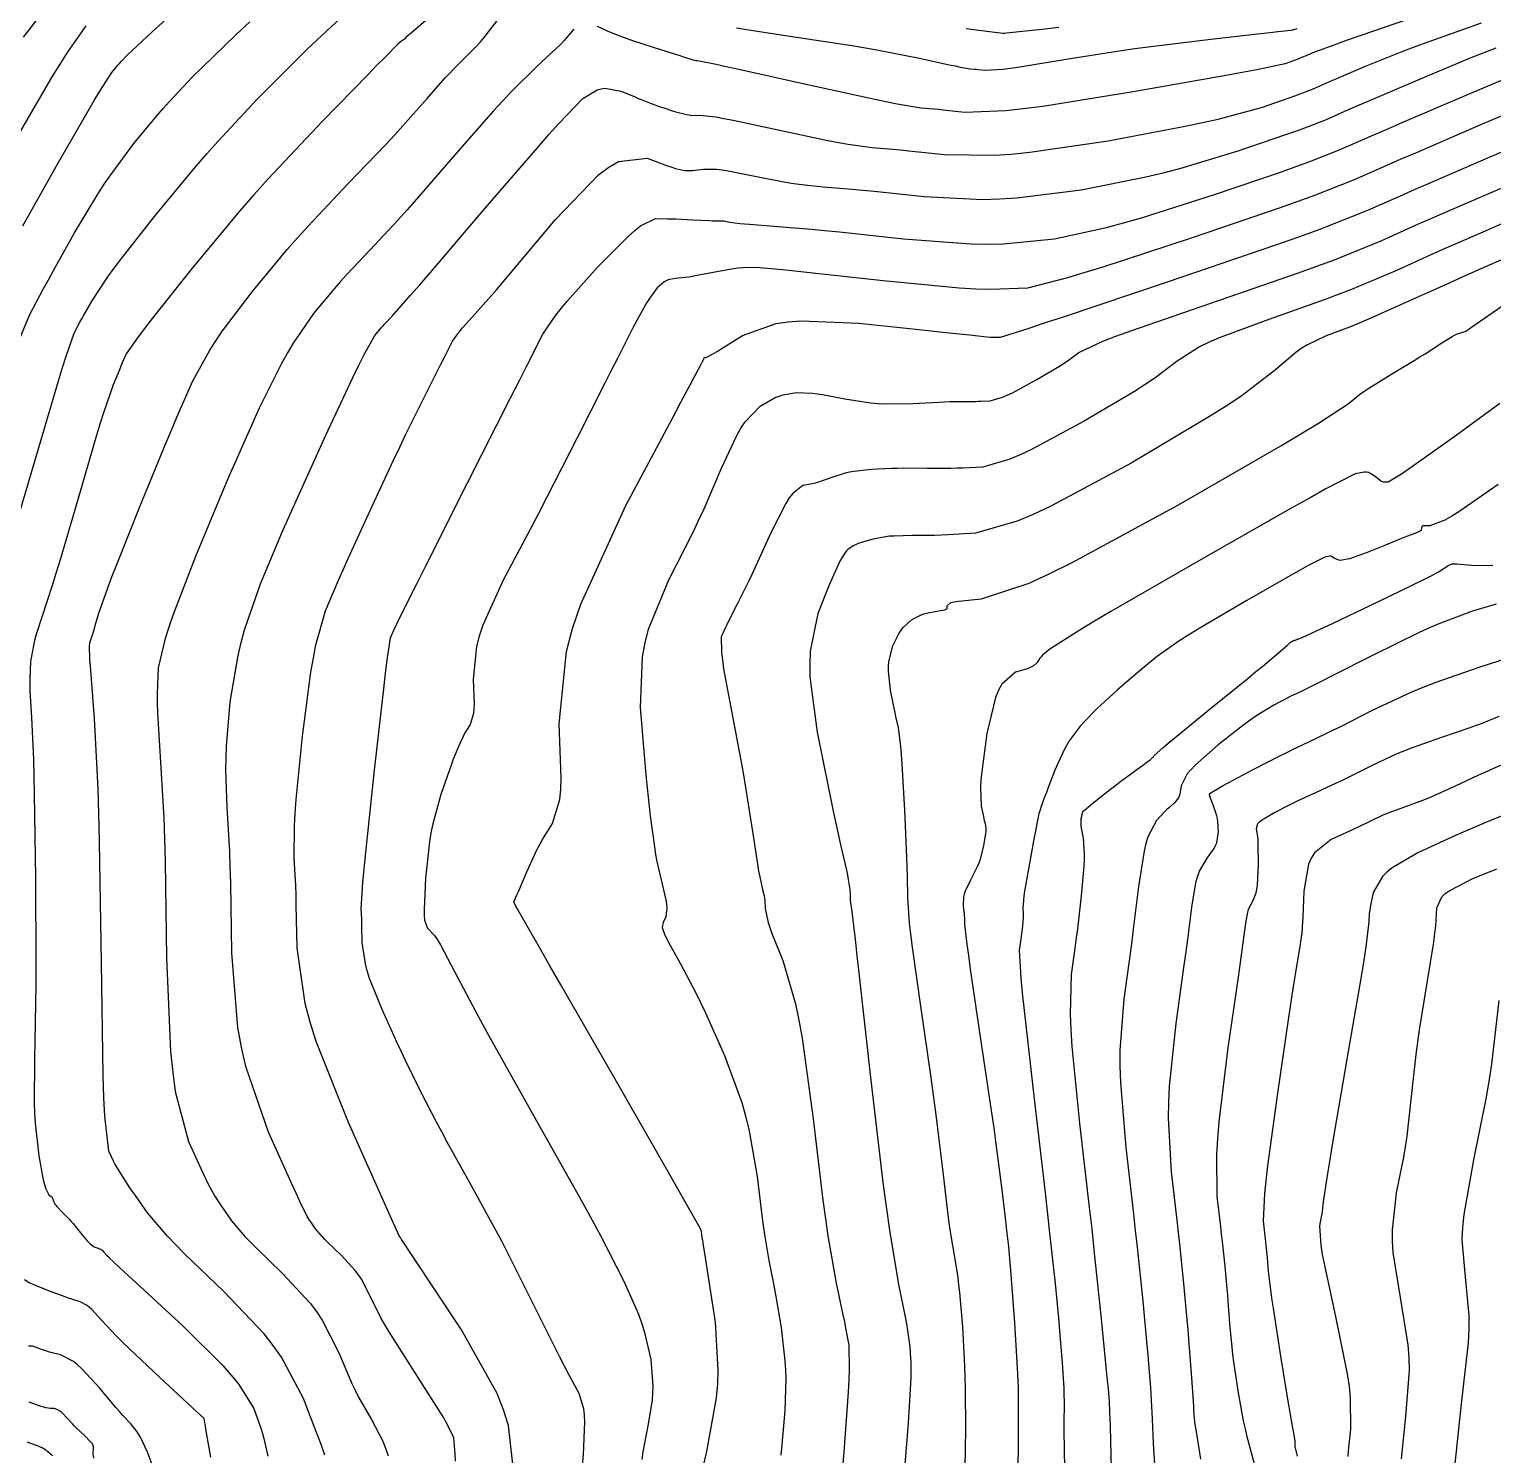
# Model space of a CAD drawing. Header units: metres. Extents: x 837475 to 838479, y 1189012 to 1191015.
# Drawn here: x 837875 to 837973.4, y 1189465.3 to 1189561.2 of the extents above; entities that cross this region are included whole.
import ezdxf

# ---------------------------------------------------------------- set-up
doc = ezdxf.new("R2010")
doc.units = ezdxf.units.M
doc.header["$LTSCALE"] = 0.3
doc.layers.add('COTAS 10', color=1, linetype='Continuous')
doc.layers.add('COTAS INT', color=252, linetype='Continuous')

msp = doc.modelspace()

# ---------------------------------------------------------------- linework, layer by layer
at = {"layer": 'COTAS 10'}
for points, elevation in [([(837874.2, 1189528.388), (837875.612, 1189533.174), (837876.91, 1189537.597), (837877.185, 1189538.495), (837877.423, 1189539.251), (837877.981, 1189540.805), (837878.362, 1189541.529), (837878.489, 1189541.763), (837878.626, 1189542.011), (837879.195, 1189543.027), (837880.232, 1189544.582), (837880.663, 1189545.17), (837881.157, 1189545.826), (837883.459, 1189548.764), (837886.154, 1189552.014), (837886.895, 1189552.868), (837887.634, 1189553.701), (837890.285, 1189556.541), (837892.894, 1189559.161), (837893.606, 1189559.854), (837894.314, 1189560.534), (837896.833, 1189562.876)], 1800), ([(837907.569, 1189463.895), (837907.185, 1189467.317), (837906.85, 1189468.364), (837906.417, 1189469.453), (837904.027, 1189473.744), (837900.711, 1189478.738), (837900.057, 1189479.724), (837899.995, 1189479.82), (837899.982, 1189479.841), (837899.971, 1189479.859), (837899.948, 1189479.904), (837899.934, 1189479.931), (837899.924, 1189479.945), (837899.901, 1189479.97), (837899.879, 1189479.991), (837899.87, 1189480), (837899.859, 1189480.013), (837899.852, 1189480.023), (837899.85, 1189480.025), (837899.849, 1189480.027), (837899.845, 1189480.034), (837899.317, 1189481.211), (837898.574, 1189482.871), (837896.419, 1189487.689), (837894.258, 1189493.138), (837893.843, 1189494.456), (837893.508, 1189495.69), (837892.961, 1189499.457), (837892.914, 1189502.343), (837892.895, 1189503.022), (837892.874, 1189503.648), (837892.772, 1189505.478), (837892.784, 1189507.643), (837892.834, 1189508.481), (837892.904, 1189509.424), (837893.322, 1189513.69), (837893.895, 1189517.99), (837894.063, 1189518.954), (837894.234, 1189519.82), (837894.884, 1189522.127), (837895.753, 1189524.175), (837896.062, 1189524.877), (837896.401, 1189525.637), (837897.873, 1189528.871), (837899.458, 1189532.264), (837899.869, 1189533.125), (837900.267, 1189533.951), (837901.603, 1189536.654), (837902.647, 1189538.716), (837902.861, 1189539.139), (837903.043, 1189539.498), (837903.431, 1189540.263), (837903.772, 1189540.756), (837903.925, 1189540.944), (837904.102, 1189541.155), (837904.954, 1189542.104), (837906.398, 1189543.744), (837906.95, 1189544.391), (837907.567, 1189545.121), (837910.345, 1189548.453), (837913.24, 1189551.444), (837913.932, 1189551.96), (837914.576, 1189552.34), (837916.504, 1189552.583), (837917.876, 1189552.063), (837918.169, 1189551.962), (837918.424, 1189551.88), (837919.033, 1189551.739), (837919.448, 1189551.743), (837919.581, 1189551.752), (837919.722, 1189551.765), (837920.296, 1189551.84), (837921.205, 1189551.827), (837921.558, 1189551.785), (837921.954, 1189551.726), (837923.748, 1189551.37), (837925.717, 1189550.977), (837926.224, 1189550.894), (837926.713, 1189550.821), (837928.343, 1189550.651), (837930.31, 1189550.489), (837931.013, 1189550.421), (837931.784, 1189550.344), (837935.142, 1189549.983), (837939.079, 1189549.794), (837940.215, 1189549.826), (837941.372, 1189549.893), (837945.719, 1189550.439), (837950.061, 1189551.317), (837951.214, 1189551.593), (837952.347, 1189551.884), (837956.261, 1189553.056), (837959.47, 1189554.154), (837960.158, 1189554.397), (837960.759, 1189554.615), (837962.205, 1189555.184), (837963.686, 1189555.836), (837964.309, 1189556.105), (837965.024, 1189556.413), (837968.374, 1189557.847), (837971.953, 1189559.34), (837972.813, 1189559.686), (837973.616, 1189560.001)], 1810), ([(837974.607, 1189548.414), (837972.734, 1189547.603), (837970.706, 1189546.723), (837970.083, 1189546.448), (837969.434, 1189546.16), (837966.868, 1189545.004), (837963.894, 1189543.744), (837962.987, 1189543.39), (837962.044, 1189543.033), (837958.34, 1189541.726), (837954.996, 1189540.492), (837954.281, 1189540.181), (837953.658, 1189539.883), (837952.168, 1189538.918), (837950.659, 1189537.761), (837950.023, 1189537.342), (837949.293, 1189536.879), (837945.872, 1189534.854), (837942.378, 1189532.982), (837941.602, 1189532.617), (837940.909, 1189532.318), (837939.099, 1189531.793), (837937.751, 1189531.725), (837937.35, 1189531.713), (837936.937, 1189531.705), (837935.343, 1189531.705), (837933.751, 1189531.707), (837933.339, 1189531.701), (837932.94, 1189531.691), (837931.603, 1189531.631), (837930.42, 1189531.496), (837930.117, 1189531.439), (837929.826, 1189531.374), (837928.864, 1189531.068), (837928.034, 1189530.768), (837927.825, 1189530.706), (837927.626, 1189530.653), (837926.985, 1189530.54), (837926.303, 1189530.02), (837926.078, 1189529.711), (837925.838, 1189529.33), (837924.841, 1189527.359), (837923.824, 1189525.141), (837923.571, 1189524.604), (837923.331, 1189524.101), (837922.568, 1189522.563), (837921.989, 1189521.423), (837921.865, 1189521.171), (837921.757, 1189520.946), (837921.496, 1189520.362), (837921.508, 1189519.332), (837921.572, 1189518.825), (837921.661, 1189518.223), (837922.203, 1189515.247), (837922.851, 1189511.832), (837923.007, 1189510.953), (837923.154, 1189510.102), (837923.602, 1189507.271), (837923.938, 1189505.066), (837924.015, 1189504.61), (837924.083, 1189504.222), (837924.271, 1189503.38), (837924.385, 1189502.935), (837924.407, 1189502.796), (837924.425, 1189502.651), (837924.46, 1189502.073), (837924.644, 1189501.161), (837924.758, 1189500.805), (837924.898, 1189500.405), (837925.631, 1189498.586), (837926.497, 1189495.67), (837926.722, 1189494.578), (837926.941, 1189493.363), (837927.675, 1189487.945), (837928.335, 1189482.463), (837928.506, 1189481.207), (837928.673, 1189480.065), (837929.231, 1189476.884), (837929.68, 1189474.759), (837929.778, 1189474.282), (837929.863, 1189473.854), (837930.074, 1189472.709), (837930.104, 1189471.102), (837930.075, 1189470.382), (837930.031, 1189469.543), (837929.736, 1189465.52), (837929.395, 1189461.457)], 1820), ([(837947.759, 1189464.408), (837947.677, 1189467.234), (837947.661, 1189467.777), (837947.648, 1189468.215), (837947.626, 1189468.933), (837947.54, 1189469.809), (837947.487, 1189470.347), (837947.421, 1189471.014), (837947.075, 1189474.491), (837946.591, 1189479.132), (837946.438, 1189480.533), (837946.276, 1189481.984), (837945.622, 1189487.641), (837945.105, 1189492.816), (837945.029, 1189493.962), (837944.983, 1189494.984), (837945.06, 1189497.641), (837945.327, 1189499.577), (837945.401, 1189500.145), (837945.474, 1189500.726), (837945.736, 1189502.937), (837945.913, 1189504.934), (837945.933, 1189505.38), (837945.94, 1189505.779), (837945.859, 1189506.832), (837945.738, 1189507.491), (837945.719, 1189507.642), (837945.707, 1189507.778), (837945.717, 1189508.155), (837945.767, 1189508.399), (837945.779, 1189508.452), (837945.791, 1189508.498), (837945.831, 1189508.613), (837946.061, 1189508.83), (837946.194, 1189508.941), (837946.357, 1189509.075), (837947.194, 1189509.74), (837948.145, 1189510.477), (837948.38, 1189510.656), (837948.602, 1189510.823), (837949.303, 1189511.335), (837949.842, 1189511.72), (837949.962, 1189511.807), (837950.069, 1189511.886), (837950.351, 1189512.101), (837950.513, 1189512.242), (837950.544, 1189512.274), (837950.569, 1189512.303), (837950.611, 1189512.385), (837951.197, 1189512.907), (837951.565, 1189513.215), (837952.023, 1189513.593), (837954.419, 1189515.548), (837956.932, 1189517.591), (837957.463, 1189518.026), (837957.922, 1189518.403), (837958.985, 1189519.292), (837959.469, 1189519.712), (837959.564, 1189519.794), (837959.641, 1189519.86), (837959.776, 1189519.977), (837959.813, 1189520.003), (837959.828, 1189520.012), (837959.845, 1189520.023), (837959.923, 1189520.069), (837959.999, 1189520.112), (837960.014, 1189520.12), (837960.026, 1189520.127), (837960.051, 1189520.14), (837960.059, 1189520.141), (837960.062, 1189520.141), (837960.074, 1189520.135), (837960.077, 1189520.134), (837960.079, 1189520.135), (837960.092, 1189520.137), (837960.113, 1189520.145), (837960.121, 1189520.148), (837960.131, 1189520.152), (837960.175, 1189520.17), (837960.269, 1189520.207), (837960.311, 1189520.224), (837960.358, 1189520.242), (837960.586, 1189520.33), (837961.537, 1189520.763), (837962.041, 1189520.999), (837962.649, 1189521.286), (837965.715, 1189522.742), (837968.719, 1189524.205), (837969.288, 1189524.496), (837969.743, 1189524.737), (837970.437, 1189525.197), (837970.644, 1189525.28), (837970.792, 1189525.283), (837970.979, 1189525.278), (837971.984, 1189525.189), (837973.123, 1189525.164), (837973.396, 1189525.199)], 1830), ([(837974.555, 1189508.53), (837973.141, 1189507.977), (837971.394, 1189507.224), (837970.882, 1189506.996), (837970.357, 1189506.759), (837968.357, 1189505.835), (837966.631, 1189504.83), (837966.279, 1189504.542), (837965.981, 1189504.251), (837965.36, 1189503.164), (837965.153, 1189502.185), (837965.116, 1189501.961), (837965.089, 1189501.758), (837965.063, 1189501.195), (837964.857, 1189499.516), (837964.716, 1189498.609), (837964.538, 1189497.51), (837963.589, 1189491.947), (837962.622, 1189486.333), (837962.432, 1189485.202), (837962.275, 1189484.255), (837961.992, 1189482.367), (837961.915, 1189481.699), (837961.888, 1189481.522), (837961.86, 1189481.347), (837961.739, 1189480.744), (837961.827, 1189479.437), (837961.93, 1189478.819), (837962.066, 1189478.089), (837962.844, 1189474.531), (837963.602, 1189470.779), (837963.726, 1189469.928), (837963.813, 1189469.158), (837963.818, 1189467.058), (837963.66, 1189465.597), (837963.644, 1189465.23)], 1840), ([(837887.167, 1189465.178), (837886.881, 1189466.819), (837886.827, 1189467.132), (837886.782, 1189467.385), (837886.711, 1189467.789), (837886.25, 1189468.216), (837885.96, 1189468.484), (837885.6, 1189468.817), (837883.713, 1189470.556), (837881.688, 1189472.462), (837881.241, 1189472.899), (837880.843, 1189473.297), (837879.817, 1189474.407), (837879.167, 1189475.114), (837879.007, 1189475.258), (837878.856, 1189475.379), (837878.382, 1189475.63), (837877.81, 1189475.803), (837877.597, 1189475.876), (837877.36, 1189475.959), (837876.309, 1189476.35), (837875.319, 1189476.747), (837875.121, 1189476.836), (837874.955, 1189476.914), (837874.632, 1189477.117)], 1800)]:
    msp.add_lwpolyline(points, dxfattribs=dict(at, elevation=elevation))
at = {"layer": 'COTAS INT'}
for points, elevation in [([(837876.883, 1189563.74), (837874.538, 1189560.711)], 1792), ([(837969.221, 1189562.44), (837964.598, 1189560.852), (837963.664, 1189560.527), (837962.879, 1189560.251), (837961.292, 1189559.668), (837960.775, 1189559.446), (837960.665, 1189559.399), (837960.569, 1189559.357), (837960.34, 1189559.257), (837960.117, 1189559.169), (837960.024, 1189559.135), (837959.918, 1189559.098), (837959.423, 1189558.928), (837957.522, 1189558.521), (837956.53, 1189558.333), (837955.336, 1189558.113), (837949.339, 1189557.047), (837943.134, 1189556.055), (837941.807, 1189555.881), (837940.651, 1189555.752), (837937.89, 1189555.65), (837936.432, 1189555.807), (837936.097, 1189555.841), (837935.792, 1189555.87), (837934.938, 1189555.94), (837933.336, 1189556.215), (837932.559, 1189556.372), (837931.638, 1189556.565), (837927.107, 1189557.559), (837922.689, 1189558.541), (837921.839, 1189558.728), (837921.15, 1189558.877), (837920.008, 1189559.106), (837919.884, 1189559.112), (837919.836, 1189559.12), (837919.783, 1189559.132), (837919.544, 1189559.199), (837918.986, 1189559.375), (837918.732, 1189559.455), (837917.003, 1189559.999), (837915.475, 1189560.498), (837915.118, 1189560.622), (837914.789, 1189560.74), (837913.84, 1189561.113), (837913.174, 1189561.421)], 1806), ([(837874.088, 1189539.912), (837874.969, 1189542.006), (837875.918, 1189543.811), (837876.235, 1189544.394), (837876.574, 1189545.012), (837877.994, 1189547.545), (837879.562, 1189550.15), (837879.994, 1189550.814), (837880.427, 1189551.453), (837881.984, 1189553.555), (837883.529, 1189555.42), (837883.955, 1189555.909), (837884.378, 1189556.387), (837885.899, 1189558.016), (837888.051, 1189560.111), (837888.872, 1189560.883), (837889.791, 1189561.737)], 1798), ([(837878.766, 1189561.48), (837877.503, 1189559.691), (837877.048, 1189558.972), (837876.547, 1189558.157), (837874.358, 1189554.408)], 1794), ([(837874.523, 1189548.014), (837876.793, 1189552.063), (837878.891, 1189555.718), (837879.325, 1189556.458), (837879.697, 1189557.081), (837880.509, 1189558.347), (837880.905, 1189558.825), (837881.014, 1189558.951), (837881.123, 1189559.073), (837881.513, 1189559.491), (837883.207, 1189561.062), (837884.138, 1189561.911)], 1796), ([(837901.62, 1189561.841), (837900.787, 1189561.108), (837900.55, 1189560.926), (837900.494, 1189560.88), (837900.442, 1189560.836), (837900.291, 1189560.692), (837900.182, 1189560.582), (837900.157, 1189560.559), (837900.134, 1189560.54), (837900.068, 1189560.499), (837899.985, 1189560.448), (837899.952, 1189560.422), (837899.914, 1189560.391), (837899.738, 1189560.237), (837898.836, 1189559.331), (837898.341, 1189558.826), (837897.738, 1189558.21), (837894.672, 1189555.066), (837891.024, 1189551.182), (837890.054, 1189550.1), (837889.102, 1189549.014), (837885.81, 1189545.066), (837883.212, 1189541.783), (837882.698, 1189541.117), (837882.273, 1189540.555), (837881.476, 1189539.4), (837881.21, 1189538.795), (837881.119, 1189538.579), (837881.02, 1189538.343), (837880.6, 1189537.318), (837879.951, 1189535.441), (837879.708, 1189534.669), (837879.438, 1189533.786), (837878.234, 1189529.684), (837877.022, 1189525.539), (837876.748, 1189524.629), (837876.499, 1189523.822), (837875.822, 1189521.766), (837875.395, 1189520.456), (837875.304, 1189520.119), (837875.225, 1189519.793), (837875.037, 1189518.708), (837874.979, 1189517.517), (837874.981, 1189517.124), (837874.991, 1189516.703), (837875.093, 1189514.952), (837875.228, 1189512.126), (837875.259, 1189511.026), (837875.287, 1189509.789), (837875.364, 1189504.176), (837875.389, 1189498.336), (837875.384, 1189496.955), (837875.375, 1189495.677), (837875.3, 1189491.917), (837875.279, 1189489.044), (837875.304, 1189488.325), (837875.342, 1189487.64), (837875.589, 1189485.445), (837875.895, 1189483.841), (837875.97, 1189483.528), (837876.041, 1189483.273), (837876.262, 1189482.827), (837876.424, 1189482.727), (837876.459, 1189482.69), (837876.488, 1189482.648), (837876.558, 1189482.463), (837876.676, 1189482.211), (837876.736, 1189482.127), (837876.809, 1189482.036), (837877.173, 1189481.657), (837877.629, 1189481.191), (837877.76, 1189481.045), (837877.893, 1189480.892), (837878.389, 1189480.28), (837878.842, 1189479.733), (837878.948, 1189479.621), (837879.044, 1189479.527), (837879.322, 1189479.33), (837879.515, 1189479.258), (837879.559, 1189479.242), (837879.598, 1189479.229), (837879.703, 1189479.197), (837879.79, 1189479.151), (837879.818, 1189479.129), (837879.847, 1189479.103), (837879.966, 1189478.973), (837880.156, 1189478.768), (837880.229, 1189478.695), (837880.312, 1189478.614), (837880.686, 1189478.261), (837881.658, 1189477.362), (837882.117, 1189476.936), (837882.659, 1189476.434), (837885.301, 1189473.984), (837887.964, 1189471.342), (837888.519, 1189470.719), (837888.994, 1189470.144), (837890.053, 1189468.457), (837890.528, 1189467.126), (837890.635, 1189466.774), (837890.733, 1189466.43), (837890.998, 1189465.248)], 1802), ([(837894.83, 1189465.306), (837894.587, 1189466.024), (837894.446, 1189466.399), (837894.275, 1189466.85), (837893.393, 1189469.117), (837891.91, 1189471.905), (837891.36, 1189472.685), (837890.75, 1189473.468), (837888.041, 1189476.324), (837885.367, 1189478.888), (837884.778, 1189479.487), (837884.255, 1189480.038), (837882.913, 1189481.625), (837882.096, 1189482.775), (837881.904, 1189483.05), (837881.727, 1189483.306), (837881.212, 1189484.077), (837880.816, 1189484.73), (837880.715, 1189484.912), (837880.617, 1189485.095), (837880.293, 1189485.764), (837880.034, 1189488.118), (837879.978, 1189489.363), (837879.928, 1189490.867), (837879.803, 1189498.442), (837879.681, 1189506.592), (837879.633, 1189508.457), (837879.578, 1189510.153), (837879.331, 1189514.868), (837879.104, 1189517.81), (837879.062, 1189518.389), (837879.03, 1189518.866), (837878.992, 1189519.738), (837879.03, 1189519.958), (837879.046, 1189520.024), (837879.064, 1189520.093), (837879.151, 1189520.359), (837879.289, 1189520.777), (837879.339, 1189520.941), (837879.395, 1189521.125), (837879.641, 1189521.968), (837880.238, 1189523.671), (837880.515, 1189524.398), (837880.84, 1189525.237), (837882.418, 1189529.191), (837884.112, 1189533.323), (837884.51, 1189534.275), (837884.878, 1189535.143), (837885.951, 1189537.582), (837887.094, 1189539.656), (837887.505, 1189540.293), (837887.959, 1189540.959), (837889.941, 1189543.591), (837892.303, 1189546.419), (837892.996, 1189547.207), (837893.706, 1189547.997), (837896.409, 1189550.871), (837898.934, 1189553.503), (837899.531, 1189554.141), (837900.085, 1189554.74), (837901.717, 1189556.576), (837902.937, 1189557.971), (837903.231, 1189558.292), (837903.505, 1189558.584), (837904.338, 1189559.405), (837905.085, 1189560.159), (837905.306, 1189560.409), (837905.533, 1189560.677), (837906.403, 1189561.793)], 1804), ([(837911.592, 1189561.258), (837910.929, 1189560.493), (837910.675, 1189560.231), (837910.39, 1189559.949), (837909.105, 1189558.752), (837907.357, 1189557.028), (837906.781, 1189556.414), (837906.164, 1189555.741), (837903.604, 1189552.813), (837901.009, 1189549.814), (837900.372, 1189549.095), (837899.769, 1189548.424), (837897.883, 1189546.407), (837896.291, 1189544.713), (837895.872, 1189544.247), (837895.464, 1189543.783), (837894.072, 1189542.117), (837892.705, 1189540.134), (837892.313, 1189539.47), (837891.914, 1189538.756), (837890.425, 1189535.764), (837888.838, 1189532.212), (837888.377, 1189531.145), (837887.908, 1189530.043), (837886.139, 1189525.764), (837884.64, 1189521.871), (837884.342, 1189521.013), (837884.093, 1189520.25), (837883.616, 1189518.287), (837883.548, 1189516.554), (837883.558, 1189515.935), (837883.581, 1189515.256), (837883.766, 1189512.303), (837883.993, 1189508.194), (837884.042, 1189506.787), (837884.085, 1189505.262), (837884.189, 1189498.78), (837884.455, 1189492.474), (837884.6, 1189491.061), (837884.776, 1189489.791), (837885.668, 1189486.406), (837886.603, 1189484.354), (837886.805, 1189483.925), (837886.983, 1189483.557), (837887.423, 1189482.729), (837887.768, 1189482.213), (837887.886, 1189482.042), (837888.015, 1189481.857), (837888.561, 1189481.087), (837889.46, 1189480.025), (837889.81, 1189479.657), (837890.204, 1189479.256), (837891.995, 1189477.539), (837893.839, 1189475.549), (837894.267, 1189474.975), (837894.659, 1189474.391), (837895.778, 1189472.202), (837896.655, 1189470.143), (837896.894, 1189469.641), (837897.131, 1189469.168), (837897.977, 1189467.708), (837898.738, 1189466.247), (837898.922, 1189465.774), (837899.095, 1189465.272)], 1806), ([(837903.615, 1189464.906), (837903.593, 1189465.409), (837903.503, 1189466.481), (837903.046, 1189467.446), (837902.792, 1189467.883), (837902.483, 1189468.394), (837900.907, 1189470.849), (837899.263, 1189473.433), (837898.91, 1189474.024), (837898.603, 1189474.561), (837897.863, 1189476.053), (837897.297, 1189477.161), (837897.098, 1189477.456), (837896.881, 1189477.747), (837895.948, 1189478.754), (837895.042, 1189479.623), (837894.842, 1189479.826), (837894.665, 1189480.013), (837894.21, 1189480.55), (837893.933, 1189480.94), (837893.868, 1189481.033), (837893.808, 1189481.12), (837893.634, 1189481.381), (837893.15, 1189482.384), (837892.896, 1189482.938), (837892.589, 1189483.612), (837891.043, 1189487.047), (837889.517, 1189491.465), (837889.222, 1189492.758), (837888.982, 1189494.082), (837888.575, 1189499.119), (837888.5, 1189503.802), (837888.469, 1189504.904), (837888.434, 1189505.921), (837888.269, 1189508.89), (837888.183, 1189511.45), (837888.196, 1189512.208), (837888.226, 1189512.989), (837888.469, 1189515.989), (837888.994, 1189519.12), (837889.202, 1189519.983), (837889.437, 1189520.845), (837890.512, 1189523.945), (837891.946, 1189527.359), (837892.407, 1189528.418), (837892.897, 1189529.527), (837894.899, 1189533.945), (837896.735, 1189537.857), (837897.12, 1189538.647), (837897.452, 1189539.309), (837898.203, 1189540.642), (837898.625, 1189541.147), (837898.749, 1189541.288), (837898.876, 1189541.429), (837899.358, 1189541.942), (837900.604, 1189543.346), (837901.212, 1189544.048), (837901.934, 1189544.887), (837905.49, 1189549.05), (837909.132, 1189553.277), (837909.907, 1189554.156), (837910.582, 1189554.909), (837912.178, 1189556.576), (837913.142, 1189557.167), (837913.419, 1189557.241), (837913.699, 1189557.276), (837914.747, 1189557.081), (837915.697, 1189556.688), (837915.916, 1189556.597), (837916.117, 1189556.516), (837916.683, 1189556.288), (837917.209, 1189556.095), (837917.385, 1189556.035), (837917.574, 1189555.971), (837918.362, 1189555.717), (837919.151, 1189555.51), (837919.339, 1189555.477), (837919.515, 1189555.453), (837920.041, 1189555.455), (837921.136, 1189555.346), (837921.67, 1189555.252), (837922.304, 1189555.131), (837928.677, 1189553.771), (837929.391, 1189553.633), (837930.025, 1189553.518), (837931.64, 1189553.296), (837933.051, 1189553.18), (837933.555, 1189553.131), (837934.108, 1189553.076), (837936.516, 1189552.817), (837939.865, 1189552.773), (837941.011, 1189552.853), (837942.253, 1189552.974), (837947.529, 1189553.743), (837952.698, 1189554.715), (837953.872, 1189554.963), (837954.934, 1189555.203), (837957.842, 1189555.992), (837959.694, 1189556.626), (837960.091, 1189556.766), (837960.438, 1189556.892), (837961.273, 1189557.221), (837962.128, 1189557.597), (837962.487, 1189557.752), (837962.9, 1189557.93), (837964.833, 1189558.758), (837967.416, 1189559.796), (837968.239, 1189560.106), (837969.107, 1189560.427), (837972.632, 1189561.668)], 1808), ([(837922.517, 1189561.35), (837923.204, 1189561.219), (837926.555, 1189560.703), (837930.277, 1189560.153), (837931.197, 1189560.001), (837932.07, 1189559.849), (837934.824, 1189559.302), (837936.833, 1189558.86), (837937.236, 1189558.774), (837937.573, 1189558.704), (837938.236, 1189558.585), (837938.533, 1189558.561), (837938.64, 1189558.55), (837938.757, 1189558.539), (837939.265, 1189558.484), (837940.429, 1189558.555), (837940.959, 1189558.622), (837941.58, 1189558.71), (837944.573, 1189559.201), (837948.263, 1189559.794), (837949.323, 1189559.947), (837950.4, 1189560.095), (837954.428, 1189560.588), (837957.774, 1189560.961), (837958.421, 1189561.033), (837958.946, 1189561.091), (837959.833, 1189561.188), (837959.952, 1189561.211), (837959.993, 1189561.222), (837960.038, 1189561.236), (837960.23, 1189561.303)], 1804), ([(837944.21, 1189561.356), (837943.089, 1189561.232), (837942.181, 1189561.132), (837940.68, 1189560.972), (837940.552, 1189560.97), (837940.509, 1189560.97), (837940.463, 1189560.971), (837940.271, 1189560.975), (837938.817, 1189561.156), (837937.976, 1189561.267)], 1802), ([(837899.738, 1189560.237), (837898.836, 1189559.331), (837898.341, 1189558.826), (837897.738, 1189558.21), (837894.672, 1189555.066), (837891.024, 1189551.182), (837890.054, 1189550.1), (837889.102, 1189549.014), (837885.81, 1189545.066), (837883.212, 1189541.783), (837882.698, 1189541.117), (837882.273, 1189540.555), (837881.476, 1189539.4), (837881.21, 1189538.795), (837881.119, 1189538.579), (837881.02, 1189538.343), (837880.6, 1189537.318), (837879.951, 1189535.441), (837879.708, 1189534.669), (837879.438, 1189533.786), (837878.234, 1189529.684), (837877.022, 1189525.539), (837876.748, 1189524.629), (837876.499, 1189523.822), (837875.822, 1189521.766), (837875.395, 1189520.456), (837875.304, 1189520.119), (837875.225, 1189519.793), (837875.037, 1189518.708), (837874.979, 1189517.517), (837874.981, 1189517.124), (837874.991, 1189516.703), (837875.093, 1189514.952), (837875.228, 1189512.126), (837875.259, 1189511.026), (837875.287, 1189509.789), (837875.364, 1189504.176), (837875.389, 1189498.336), (837875.384, 1189496.955), (837875.375, 1189495.677), (837875.3, 1189491.917), (837875.279, 1189489.044), (837875.304, 1189488.325), (837875.342, 1189487.64), (837875.589, 1189485.445), (837875.895, 1189483.841), (837875.97, 1189483.528), (837876.041, 1189483.273), (837876.262, 1189482.827), (837876.424, 1189482.727), (837876.459, 1189482.69), (837876.488, 1189482.648), (837876.558, 1189482.463), (837876.676, 1189482.211), (837876.736, 1189482.127), (837876.809, 1189482.036), (837877.173, 1189481.657), (837877.629, 1189481.191), (837877.76, 1189481.045), (837877.893, 1189480.892), (837878.389, 1189480.28), (837878.842, 1189479.733), (837878.948, 1189479.621), (837879.044, 1189479.527), (837879.322, 1189479.33), (837879.515, 1189479.258), (837879.559, 1189479.242), (837879.598, 1189479.229), (837879.703, 1189479.197), (837879.79, 1189479.151), (837879.818, 1189479.129), (837879.847, 1189479.103), (837879.966, 1189478.973), (837880.156, 1189478.768), (837880.229, 1189478.695), (837880.312, 1189478.614), (837880.686, 1189478.261), (837881.658, 1189477.362), (837882.117, 1189476.936), (837882.659, 1189476.434), (837885.301, 1189473.984), (837887.964, 1189471.342), (837888.519, 1189470.719), (837888.994, 1189470.144), (837890.053, 1189468.457), (837890.528, 1189467.126), (837890.635, 1189466.774), (837890.733, 1189466.43), (837890.998, 1189465.248)], 1802), ([(837911.987, 1189462.557), (837912.226, 1189465.359), (837912.313, 1189467.551), (837912.292, 1189468.025), (837912.252, 1189468.441), (837911.948, 1189469.465), (837911.239, 1189470.731), (837910.944, 1189471.299), (837910.607, 1189471.963), (837909.032, 1189475.147), (837907.221, 1189478.768), (837906.735, 1189479.707), (837906.255, 1189480.618), (837904.573, 1189483.681), (837903.065, 1189486.381), (837902.693, 1189487.064), (837902.342, 1189487.719), (837901.24, 1189489.852), (837900.257, 1189491.872), (837899.98, 1189492.457), (837899.702, 1189493.052), (837898.68, 1189495.292), (837897.847, 1189497.389), (837897.687, 1189497.893), (837897.558, 1189498.365), (837897.347, 1189499.795), (837897.329, 1189500.883), (837897.322, 1189501.139), (837897.314, 1189501.375), (837897.276, 1189502.065), (837897.386, 1189503.836), (837897.472, 1189504.755), (837897.581, 1189505.859), (837898.175, 1189511.391), (837898.797, 1189516.86), (837898.924, 1189517.925), (837899.031, 1189518.794), (837899.257, 1189520.309), (837899.383, 1189520.607), (837899.428, 1189520.709), (837899.477, 1189520.819), (837899.691, 1189521.289), (837900.566, 1189523.056), (837901.033, 1189523.985), (837901.596, 1189525.104), (837904.439, 1189530.731), (837907.331, 1189536.443), (837907.925, 1189537.615), (837908.429, 1189538.61), (837909.504, 1189540.727), (837910.365, 1189542.003), (837910.735, 1189542.468), (837911.161, 1189542.981), (837913.175, 1189545.239), (837915.226, 1189547.308), (837915.675, 1189547.702), (837916.074, 1189548.019), (837917.086, 1189548.519), (837917.886, 1189548.502), (837918.152, 1189548.493), (837918.436, 1189548.482), (837919.619, 1189548.426), (837920.692, 1189548.375), (837920.907, 1189548.367), (837921.086, 1189548.361), (837921.434, 1189548.362), (837921.601, 1189548.36), (837921.666, 1189548.352), (837921.738, 1189548.341), (837922.068, 1189548.276), (837922.757, 1189548.183), (837923.056, 1189548.154), (837923.402, 1189548.124), (837925.045, 1189548.006), (837927.569, 1189547.799), (837928.47, 1189547.712), (837929.46, 1189547.613), (837933.767, 1189547.149), (837938.292, 1189546.815), (837939.419, 1189546.798), (837940.492, 1189546.812), (837943.91, 1189547.136), (837947.424, 1189547.919), (837948.557, 1189548.224), (837949.759, 1189548.566), (837954.679, 1189550.121), (837959.245, 1189551.681), (837960.224, 1189552.028), (837961.08, 1189552.338), (837963.138, 1189553.148), (837965.245, 1189554.075), (837966.131, 1189554.459), (837967.148, 1189554.897), (837971.914, 1189556.937), (837976.491, 1189558.885)], 1812), ([(837976.646, 1189556.538), (837972.536, 1189554.782), (837968.192, 1189552.919), (837967.223, 1189552.5), (837966.356, 1189552.124), (837964.071, 1189551.112), (837961.4, 1189550.061), (837960.291, 1189549.659), (837959.021, 1189549.209), (837953.098, 1189547.185), (837947.171, 1189545.248), (837945.899, 1189544.854), (837944.786, 1189544.521), (837942.1, 1189543.832), (837939.611, 1189543.731), (837938.623, 1189543.77), (837937.506, 1189543.836), (837932.393, 1189544.316), (837927.458, 1189544.86), (837926.453, 1189544.968), (837925.604, 1189545.058), (837923.846, 1189545.226), (837922.956, 1189545.202), (837922.654, 1189545.17), (837922.329, 1189545.127), (837920.957, 1189544.88), (837919.635, 1189544.624), (837919.342, 1189544.576), (837919.08, 1189544.537), (837918.398, 1189544.477), (837917.924, 1189544.382), (837917.793, 1189544.32), (837917.663, 1189544.244), (837917.196, 1189543.841), (837916.665, 1189543.13), (837916.495, 1189542.859), (837916.314, 1189542.555), (837915.577, 1189541.192), (837914.511, 1189539.096), (837914.122, 1189538.33), (837913.693, 1189537.485), (837911.809, 1189533.764), (837909.74, 1189529.711), (837909.195, 1189528.656), (837908.662, 1189527.631), (837906.838, 1189524.172), (837905.466, 1189521.164), (837905.217, 1189520.422), (837905.025, 1189519.721), (837904.806, 1189517.517), (837904.868, 1189515.868), (837904.854, 1189515.515), (837904.825, 1189515.208), (837904.607, 1189514.476), (837904.299, 1189513.983), (837904.213, 1189513.828), (837904.128, 1189513.664), (837903.821, 1189513.001), (837903.451, 1189512.067), (837903.327, 1189511.733), (837903.193, 1189511.365), (837902.63, 1189509.761), (837902.09, 1189507.79), (837901.971, 1189507.19), (837901.866, 1189506.568), (837901.594, 1189504.126), (837901.505, 1189502.033), (837901.514, 1189501.629), (837901.538, 1189501.303), (837901.748, 1189500.76), (837902.215, 1189500.282), (837902.402, 1189499.995), (837902.613, 1189499.641), (837903.581, 1189497.809), (837905.14, 1189494.841), (837905.723, 1189493.772), (837906.372, 1189492.596), (837909.264, 1189487.456), (837912.157, 1189482.304), (837912.807, 1189481.12), (837913.391, 1189480.041), (837914.955, 1189477.023), (837915.922, 1189474.797), (837916.13, 1189474.218), (837916.312, 1189473.655), (837916.753, 1189471.757), (837916.889, 1189469.982), (837916.878, 1189469.496), (837916.848, 1189469.013), (837916.564, 1189467.292), (837916.221, 1189465.537), (837916.153, 1189465.033)], 1814), ([(837919.796, 1189462.424), (837920.533, 1189465.567), (837921.177, 1189469.164), (837921.26, 1189470.116), (837921.301, 1189471.049), (837921.104, 1189474.262), (837920.708, 1189476.873), (837920.623, 1189477.426), (837920.55, 1189477.906), (837920.375, 1189479.028), (837920.288, 1189479.556), (837920.271, 1189479.662), (837920.256, 1189479.75), (837920.225, 1189479.924), (837920.212, 1189480.002), (837920.207, 1189480.029), (837920.203, 1189480.06), (837920.187, 1189480.194), (837920.161, 1189480.345), (837920.15, 1189480.387), (837920.138, 1189480.429), (837920.083, 1189480.58), (837919.165, 1189482.21), (837918.609, 1189483.184), (837917.923, 1189484.386), (837914.355, 1189490.613), (837910.711, 1189496.965), (837909.978, 1189498.245), (837909.363, 1189499.317), (837908.138, 1189501.458), (837907.778, 1189502.093), (837907.708, 1189502.215), (837907.652, 1189502.314), (837907.56, 1189502.477), (837907.555, 1189502.486), (837907.552, 1189502.489), (837907.547, 1189502.492), (837907.544, 1189502.497), (837907.544, 1189502.499), (837907.545, 1189502.503), (837907.55, 1189502.52), (837907.688, 1189502.847), (837907.773, 1189503.046), (837907.878, 1189503.291), (837908.424, 1189504.568), (837909.102, 1189506.029), (837909.29, 1189506.391), (837909.478, 1189506.734), (837910.158, 1189507.82), (837910.639, 1189509.435), (837910.702, 1189510.112), (837910.734, 1189510.889), (837910.597, 1189514.526), (837911.079, 1189519.384), (837911.502, 1189520.931), (837912.05, 1189522.566), (837915.078, 1189529.199), (837918.189, 1189535.028), (837918.79, 1189536.156), (837919.279, 1189537.074), (837920.107, 1189538.631), (837920.191, 1189538.797), (837920.211, 1189538.837), (837920.23, 1189538.874), (837920.288, 1189538.988), (837920.327, 1189539.068), (837920.335, 1189539.085), (837920.341, 1189539.1), (837920.352, 1189539.133), (837920.38, 1189539.152), (837920.397, 1189539.158), (837920.419, 1189539.165), (837920.531, 1189539.192), (837920.983, 1189539.434), (837921.219, 1189539.576), (837921.503, 1189539.75), (837922.927, 1189540.651), (837925.184, 1189541.455), (837925.994, 1189541.569), (837926.883, 1189541.635), (837930.761, 1189541.478), (837934.577, 1189541.072), (837935.427, 1189540.981), (837936.187, 1189540.899), (837938.189, 1189540.68), (837939.374, 1189540.561), (837939.62, 1189540.541), (837939.83, 1189540.528), (837940.29, 1189540.529), (837942.149, 1189541.123), (837943.241, 1189541.484), (837944.584, 1189541.93), (837951.517, 1189544.249), (837958.797, 1189546.737), (837960.358, 1189547.29), (837961.721, 1189547.784), (837965.003, 1189549.076), (837967.382, 1189550.136), (837968.177, 1189550.483), (837969.03, 1189550.854), (837972.602, 1189552.389), (837975.966, 1189553.83)], 1816), ([(837925.524, 1189465.304), (837925.588, 1189466.008), (837925.789, 1189468.31), (837925.858, 1189470.453), (837925.839, 1189471.057), (837925.804, 1189471.666), (837925.542, 1189473.907), (837925.193, 1189475.979), (837925.104, 1189476.482), (837925.017, 1189476.954), (837924.728, 1189478.404), (837924.442, 1189480.033), (837924.357, 1189480.618), (837924.269, 1189481.262), (837923.931, 1189484.07), (837923.379, 1189487.252), (837923.157, 1189488.131), (837922.904, 1189489.01), (837921.739, 1189492.178), (837920.456, 1189495.049), (837920.128, 1189495.741), (837919.812, 1189496.389), (837918.773, 1189498.355), (837918.001, 1189499.749), (837917.855, 1189500.036), (837917.737, 1189500.279), (837917.553, 1189500.8), (837917.593, 1189501.062), (837917.616, 1189501.143), (837917.645, 1189501.227), (837917.79, 1189501.56), (837917.862, 1189502.108), (837917.843, 1189502.328), (837917.808, 1189502.578), (837917.544, 1189503.723), (837917.195, 1189505.244), (837917.106, 1189505.73), (837917.02, 1189506.244), (837916.74, 1189508.332), (837916.48, 1189510.831), (837916.407, 1189511.603), (837916.334, 1189512.41), (837916.067, 1189515.616), (837916.194, 1189519.022), (837916.37, 1189519.956), (837916.606, 1189520.885), (837917.968, 1189524.207), (837919.583, 1189527.362), (837919.979, 1189528.186), (837920.353, 1189528.989), (837921.519, 1189531.709), (837922.541, 1189533.921), (837922.823, 1189534.403), (837923.106, 1189534.828), (837924.125, 1189535.895), (837925.118, 1189536.46), (837925.384, 1189536.57), (837925.647, 1189536.66), (837926.562, 1189536.814), (837927.603, 1189536.76), (837927.944, 1189536.719), (837928.308, 1189536.665), (837929.815, 1189536.376), (837931.528, 1189536.106), (837932.022, 1189536.065), (837932.525, 1189536.039), (837934.414, 1189536.068), (837936.128, 1189536.165), (837936.521, 1189536.183), (837936.878, 1189536.197), (837937.874, 1189536.213), (837938.602, 1189536.213), (837938.79, 1189536.217), (837938.973, 1189536.222), (837939.589, 1189536.254), (837940.415, 1189536.493), (837940.731, 1189536.629), (837941.085, 1189536.796), (837942.681, 1189537.651), (837944.243, 1189538.575), (837944.576, 1189538.786), (837944.866, 1189538.978), (837945.555, 1189539.506), (837947.174, 1189540.261), (837948.05, 1189540.596), (837949.112, 1189540.985), (837960.26, 1189544.831), (837961.564, 1189545.303), (837962.741, 1189545.742), (837965.936, 1189547.04), (837968.408, 1189548.148), (837969.13, 1189548.466), (837969.868, 1189548.789), (837972.668, 1189549.996), (837975.287, 1189551.122)], 1818), ([(837973.928, 1189545.706), (837972.8, 1189545.21), (837971.544, 1189544.658), (837971.037, 1189544.431), (837970.46, 1189544.171), (837967.801, 1189542.967), (837965.047, 1189541.746), (837964.41, 1189541.476), (837963.829, 1189541.235), (837962.185, 1189540.611), (837960.88, 1189539.999), (837960.512, 1189539.765), (837960.142, 1189539.504), (837958.781, 1189538.33), (837956.451, 1189536.544), (837955.471, 1189535.897), (837954.344, 1189535.184), (837949.064, 1189532.057), (837943.67, 1189529.167), (837942.472, 1189528.604), (837941.403, 1189528.143), (837938.609, 1189527.333), (837936.766, 1189527.224), (837936.296, 1189527.205), (837935.844, 1189527.19), (837934.357, 1189527.177), (837933.117, 1189527.153), (837932.819, 1189527.131), (837932.543, 1189527.102), (837931.711, 1189526.946), (837931.078, 1189526.756), (837930.927, 1189526.707), (837930.786, 1189526.66), (837930.364, 1189526.5), (837930.016, 1189526.256), (837929.921, 1189526.155), (837929.827, 1189526.04), (837929.496, 1189525.503), (837929.068, 1189524.573), (837928.914, 1189524.209), (837928.744, 1189523.8), (837928, 1189521.938), (837927.478, 1189519.4), (837927.448, 1189518.564), (837927.467, 1189517.67), (837927.951, 1189513.959), (837928.688, 1189510.296), (837928.867, 1189509.433), (837929.036, 1189508.634), (837929.553, 1189506.292), (837929.916, 1189504.679), (837929.986, 1189504.34), (837930.044, 1189504.047), (837930.146, 1189503.376), (837930.161, 1189503.063), (837930.163, 1189502.996), (837930.165, 1189502.937), (837930.166, 1189502.791), (837930.178, 1189502.623), (837930.187, 1189502.549), (837930.198, 1189502.463), (837930.256, 1189502.055), (837930.498, 1189500.021), (837930.625, 1189498.911), (837930.777, 1189497.563), (837931.542, 1189490.717), (837932.399, 1189483.476), (837932.61, 1189481.878), (837932.808, 1189480.456), (837933.426, 1189476.793), (837933.872, 1189474.622), (837933.962, 1189474.141), (837934.038, 1189473.712), (837934.189, 1189472.596), (837934.232, 1189471.808), (837934.24, 1189471.585), (837934.246, 1189471.36), (837934.25, 1189470.532), (837934.169, 1189468.959), (837934.12, 1189468.265), (837934.061, 1189467.458), (837933.752, 1189463.608)], 1822), ([(837937.895, 1189464.44), (837937.944, 1189467.032), (837937.93, 1189469.807), (837937.911, 1189470.561), (837937.885, 1189471.308), (837937.739, 1189473.951), (837937.542, 1189476.252), (837937.485, 1189476.783), (837937.426, 1189477.268), (837937.204, 1189478.636), (837936.941, 1189480.194), (837936.857, 1189480.799), (837936.768, 1189481.478), (837936.403, 1189484.558), (837935.939, 1189488.388), (837935.786, 1189489.541), (837935.624, 1189490.733), (837934.951, 1189495.373), (837934.361, 1189499.494), (837934.251, 1189500.36), (837934.164, 1189501.106), (837934.041, 1189502.805), (837934.028, 1189504.27), (837934.009, 1189504.868), (837933.984, 1189505.549), (837933.841, 1189508.707), (837933.664, 1189511.808), (837933.618, 1189512.454), (837933.572, 1189513.009), (837933.417, 1189514.244), (837933.246, 1189515.019), (837933.19, 1189515.284), (837933.131, 1189515.57), (837932.887, 1189516.782), (837932.746, 1189518.062), (837932.752, 1189518.39), (837932.778, 1189518.706), (837933.032, 1189519.755), (837933.46, 1189520.617), (837933.594, 1189520.816), (837933.736, 1189520.997), (837934.306, 1189521.508), (837934.939, 1189521.84), (837935.121, 1189521.908), (837935.306, 1189521.966), (837935.996, 1189522.09), (837936.534, 1189522.182), (837936.623, 1189522.22), (837936.686, 1189522.262), (837936.697, 1189522.46), (837936.952, 1189522.674), (837937.17, 1189522.727), (837937.451, 1189522.778), (837938.996, 1189522.936), (837942.222, 1189523.991), (837943.562, 1189524.607), (837945.097, 1189525.363), (837952.255, 1189529.26), (837959.132, 1189533.229), (837960.489, 1189534.031), (837961.609, 1189534.703), (837963.677, 1189536.056), (837964.433, 1189536.668), (837964.727, 1189536.874), (837965.056, 1189537.094), (837966.547, 1189538.02), (837968.114, 1189538.964), (837968.491, 1189539.197), (837968.844, 1189539.416), (837969.913, 1189540.105), (837970.672, 1189540.583), (837970.83, 1189540.671), (837970.964, 1189540.739), (837971.256, 1189540.821), (837971.575, 1189540.94), (837971.726, 1189541.031), (837971.904, 1189541.147), (837972.773, 1189541.774), (837974.075, 1189542.653)], 1824), ([(837973.879, 1189536.075), (837970.923, 1189533.921), (837968.242, 1189532.002), (837967.704, 1189531.627), (837967.253, 1189531.321), (837966.364, 1189530.781), (837966.038, 1189530.78), (837965.943, 1189530.813), (837965.846, 1189530.861), (837965.48, 1189531.155), (837965.041, 1189531.418), (837964.9, 1189531.447), (837964.749, 1189531.456), (837964.129, 1189531.329), (837962.131, 1189530.293), (837961.111, 1189529.729), (837959.889, 1189529.046), (837953.79, 1189525.576), (837947.712, 1189522.065), (837946.503, 1189521.355), (837945.5, 1189520.758), (837943.591, 1189519.55), (837943.116, 1189519.126), (837943.018, 1189519.024), (837942.933, 1189518.928), (837942.749, 1189518.639), (837942.47, 1189518.388), (837942.327, 1189518.318), (837942.155, 1189518.246), (837941.295, 1189517.983), (837940.362, 1189517.188), (837940.143, 1189516.781), (837939.943, 1189516.293), (837939.363, 1189513.855), (837939.02, 1189511.304), (837938.97, 1189510.744), (837938.938, 1189510.248), (837938.981, 1189508.986), (837939.129, 1189508.277), (837939.162, 1189508.13), (837939.193, 1189508.004), (837939.278, 1189507.725), (837939.297, 1189507.426), (837939.285, 1189507.286), (837939.267, 1189507.123), (837939.142, 1189506.33), (837938.907, 1189505.4), (837938.82, 1189505.151), (837938.723, 1189504.905), (837938.293, 1189504.045), (837937.913, 1189503.261), (837937.848, 1189503.063), (837937.8, 1189502.873), (837937.771, 1189502.254), (837937.835, 1189501.726), (837937.847, 1189501.594), (837937.855, 1189501.467), (837937.862, 1189501.058), (837938.018, 1189499.668), (837938.121, 1189498.923), (837938.249, 1189498.021), (837938.924, 1189493.463), (837939.659, 1189488.492), (837939.825, 1189487.329), (837939.974, 1189486.26), (837940.375, 1189483.171), (837940.622, 1189481.074), (837940.673, 1189480.631), (837940.717, 1189480.246), (837940.815, 1189479.351), (837940.909, 1189478.257), (837940.951, 1189477.746), (837940.999, 1189477.146), (837941.228, 1189474.227), (837941.43, 1189470.784), (837941.461, 1189469.852), (837941.481, 1189468.929), (837941.464, 1189465.675), (837941.41, 1189462.883)], 1826), ([(837973.769, 1189530.607), (837971.17, 1189528.825), (837970.632, 1189528.49), (837970.172, 1189528.223), (837969.163, 1189527.832), (837968.776, 1189527.845), (837968.707, 1189527.833), (837968.655, 1189527.815), (837968.605, 1189527.692), (837968.573, 1189527.533), (837968.532, 1189527.492), (837968.477, 1189527.453), (837968.162, 1189527.319), (837967.594, 1189527.118), (837967.379, 1189527.035), (837967.139, 1189526.94), (837966.065, 1189526.502), (837964.958, 1189526.053), (837964.697, 1189525.952), (837964.456, 1189525.862), (837963.752, 1189525.62), (837963.253, 1189525.517), (837963.141, 1189525.514), (837963.041, 1189525.523), (837962.774, 1189525.646), (837962.552, 1189525.78), (837962.48, 1189525.794), (837962.404, 1189525.799), (837962.09, 1189525.734), (837961.079, 1189525.21), (837960.563, 1189524.925), (837959.944, 1189524.579), (837956.856, 1189522.823), (837953.648, 1189520.937), (837952.953, 1189520.509), (837952.343, 1189520.122), (837950.835, 1189519.066), (837949.836, 1189518.234), (837949.546, 1189517.989), (837949.249, 1189517.737), (837948.13, 1189516.774), (837947.044, 1189515.792), (837946.769, 1189515.528), (837946.505, 1189515.268), (837945.644, 1189514.356), (837944.902, 1189513.362), (837944.714, 1189513.049), (837944.532, 1189512.72), (837943.939, 1189511.398), (837943.469, 1189510.166), (837943.367, 1189509.894), (837943.275, 1189509.652), (837943.044, 1189509.028), (837942.903, 1189508.597), (837942.87, 1189508.477), (837942.838, 1189508.356), (837942.743, 1189507.916), (837942.608, 1189507.179), (837942.552, 1189506.871), (837942.487, 1189506.517), (837942.183, 1189504.865), (837941.905, 1189503.255), (837941.857, 1189502.928), (837941.82, 1189502.653), (837941.79, 1189502.088), (837941.815, 1189501.766), (837941.813, 1189501.644), (837941.807, 1189501.508), (837941.753, 1189500.898), (837941.673, 1189500.222), (837941.65, 1189500.044), (837941.628, 1189499.871), (837941.546, 1189499.279), (837941.649, 1189497.403), (837941.742, 1189496.419), (837941.864, 1189495.234), (837942.54, 1189489.279), (837943.28, 1189482.953), (837943.442, 1189481.534), (837943.586, 1189480.259), (837943.952, 1189476.857), (837944.175, 1189474.541), (837944.229, 1189473.95), (837944.279, 1189473.382), (837944.435, 1189471.516), (837944.534, 1189469.825), (837944.549, 1189469.367), (837944.559, 1189468.914), (837944.551, 1189467.316), (837944.566, 1189465.39), (837944.591, 1189464.73)], 1828), ([(837973.634, 1189522.564), (837972.022, 1189522.107), (837969.882, 1189521.295), (837969.182, 1189520.991), (837968.436, 1189520.653), (837965.358, 1189519.145), (837962.557, 1189517.716), (837961.987, 1189517.427), (837961.505, 1189517.185), (837960.503, 1189516.695), (837959.963, 1189516.439), (837959.772, 1189516.344), (837959.563, 1189516.238), (837958.658, 1189515.771), (837957.462, 1189515.037), (837957.069, 1189514.764), (837956.65, 1189514.46), (837954.915, 1189513.111), (837953.373, 1189511.744), (837953.076, 1189511.429), (837952.835, 1189511.142), (837952.435, 1189510.335), (837952.345, 1189509.781), (837952.301, 1189509.654), (837952.248, 1189509.537), (837951.984, 1189509.209), (837951.604, 1189508.869), (837951.477, 1189508.746), (837951.34, 1189508.609), (837950.77, 1189508.01), (837950.2, 1189506.914), (837950.064, 1189506.464), (837949.938, 1189505.951), (837949.56, 1189503.569), (837949.216, 1189500.708), (837949.111, 1189499.893), (837949.003, 1189499.068), (837948.575, 1189496.003), (837948.318, 1189492.566), (837948.316, 1189491.505), (837948.346, 1189490.397), (837948.704, 1189486.003), (837949.218, 1189481.559), (837949.345, 1189480.419), (837949.466, 1189479.318), (837949.846, 1189475.672), (837950.132, 1189472.72), (837950.194, 1189472.057), (837950.248, 1189471.461), (837950.377, 1189469.867), (837950.451, 1189468.584), (837950.47, 1189468.185), (837950.488, 1189467.767), (837950.545, 1189466.097), (837950.688, 1189464.009)], 1832), ([(837953.765, 1189465.044), (837953.667, 1189465.622), (837953.458, 1189466.885), (837953.379, 1189467.4), (837953.364, 1189467.506), (837953.352, 1189467.595), (837953.331, 1189467.786), (837953.298, 1189468.3), (837953.279, 1189468.594), (837953.254, 1189468.954), (837953.128, 1189470.8), (837952.955, 1189473.113), (837952.901, 1189473.766), (837952.844, 1189474.425), (837952.616, 1189476.853), (837952.34, 1189479.504), (837952.252, 1189480.305), (837952.16, 1189481.133), (837951.786, 1189484.365), (837951.586, 1189487.979), (837951.604, 1189489.048), (837951.652, 1189490.147), (837952.089, 1189494.365), (837952.645, 1189498.272), (837952.769, 1189499.175), (837952.88, 1189500), (837953.172, 1189502.334), (837953.454, 1189503.928), (837953.558, 1189504.287), (837953.674, 1189504.611), (837954.187, 1189505.479), (837954.66, 1189506.136), (837954.751, 1189506.325), (837954.825, 1189506.518), (837954.945, 1189507.241), (837954.902, 1189507.953), (837954.873, 1189508.139), (837954.836, 1189508.32), (837954.642, 1189508.934), (837954.447, 1189509.412), (837954.41, 1189509.508), (837954.381, 1189509.587), (837954.336, 1189509.742), (837954.361, 1189509.801), (837954.375, 1189509.82), (837954.394, 1189509.841), (837954.488, 1189509.927), (837954.987, 1189510.215), (837955.261, 1189510.364), (837955.593, 1189510.542), (837957.282, 1189511.433), (837959.115, 1189512.38), (837959.539, 1189512.593), (837959.926, 1189512.786), (837961.019, 1189513.305), (837962.198, 1189513.862), (837962.638, 1189514.079), (837963.128, 1189514.323), (837965.31, 1189515.429), (837967.943, 1189516.658), (837968.717, 1189516.98), (837969.512, 1189517.294), (837972.545, 1189518.358), (837975.127, 1189519.19)], 1834), ([(837957.399, 1189464.643), (837956.883, 1189466.542), (837956.756, 1189467.081), (837956.636, 1189467.627), (837956.262, 1189469.647), (837955.978, 1189471.594), (837955.915, 1189472.093), (837955.859, 1189472.575), (837955.712, 1189474.172), (837955.601, 1189475.668), (837955.566, 1189476.085), (837955.53, 1189476.505), (837955.387, 1189478.034), (837955.214, 1189479.69), (837955.159, 1189480.19), (837955.102, 1189480.708), (837954.868, 1189482.727), (837954.827, 1189485.56), (837954.891, 1189486.591), (837954.986, 1189487.729), (837955.603, 1189492.727), (837956.288, 1189497.476), (837956.427, 1189498.457), (837956.544, 1189499.292), (837956.785, 1189501.099), (837956.917, 1189501.85), (837956.966, 1189502.019), (837957.021, 1189502.171), (837957.262, 1189502.58), (837957.488, 1189503.138), (837957.532, 1189503.384), (837957.568, 1189503.669), (837957.632, 1189505.03), (837957.619, 1189506.389), (837957.606, 1189506.673), (837957.589, 1189506.918), (837957.493, 1189507.471), (837957.59, 1189507.809), (837957.695, 1189507.918), (837957.833, 1189508.035), (837958.614, 1189508.513), (837959.67, 1189509.047), (837959.982, 1189509.198), (837960.304, 1189509.351), (837961.536, 1189509.915), (837962.891, 1189510.539), (837963.29, 1189510.73), (837963.699, 1189510.929), (837965.261, 1189511.713), (837966.973, 1189512.512), (837967.477, 1189512.721), (837967.994, 1189512.925), (837969.966, 1189513.618), (837971.81, 1189514.236), (837972.245, 1189514.393), (837972.648, 1189514.544), (837973.829, 1189515.04)], 1836), ([(837974.515, 1189511.972), (837973.246, 1189511.422), (837972.854, 1189511.247), (837972.445, 1189511.062), (837970.821, 1189510.31), (837969.237, 1189509.592), (837968.853, 1189509.429), (837968.493, 1189509.282), (837967.388, 1189508.877), (837966.475, 1189508.557), (837966.237, 1189508.463), (837966.004, 1189508.366), (837965.212, 1189507.996), (837964.34, 1189507.567), (837964.057, 1189507.433), (837963.755, 1189507.293), (837962.515, 1189506.731), (837961.407, 1189505.829), (837961.189, 1189505.474), (837961.01, 1189505.074), (837960.683, 1189503.251), (837960.615, 1189501.518), (837960.599, 1189501.175), (837960.585, 1189500.891), (837960.542, 1189500.359), (837960.515, 1189500.233), (837960.51, 1189500.206), (837960.506, 1189500.181), (837960.502, 1189500.118), (837960.466, 1189499.862), (837960.442, 1189499.715), (837960.412, 1189499.535), (837960.253, 1189498.613), (837959.927, 1189496.55), (837959.791, 1189495.651), (837959.636, 1189494.611), (837958.911, 1189489.67), (837958.244, 1189484.785), (837958.126, 1189483.779), (837958.036, 1189482.924), (837957.95, 1189481.089), (837958.044, 1189480.283), (837958.067, 1189480.076), (837958.089, 1189479.876), (837958.158, 1189479.215), (837958.215, 1189478.604), (837958.243, 1189478.27), (837958.288, 1189477.672), (837958.441, 1189476.438), (837958.523, 1189475.87), (837958.623, 1189475.203), (837959.128, 1189471.976), (837959.637, 1189468.808), (837959.741, 1189468.178), (837959.827, 1189467.655), (837960.004, 1189466.661), (837960.057, 1189466.411), (837960.066, 1189466.357), (837960.073, 1189466.311), (837960.078, 1189466.199), (837960.071, 1189466.136), (837960.071, 1189466.105), (837960.074, 1189466.056), (837960.082, 1189466.006), (837960.083, 1189465.989), (837960.085, 1189465.972), (837960.091, 1189465.9), (837960.23, 1189465.257)], 1838), ([(837967.248, 1189465.058), (837967.557, 1189467.917), (837967.785, 1189471.012), (837967.765, 1189471.878), (837967.708, 1189472.747), (837967.199, 1189475.919), (837966.703, 1189478.944), (837966.655, 1189479.721), (837966.646, 1189480.471), (837966.931, 1189482.964), (837967.412, 1189485.368), (837967.526, 1189486.064), (837967.631, 1189486.771), (837967.938, 1189489.434), (837968.252, 1189492.277), (837968.36, 1189493.099), (837968.478, 1189493.937), (837968.982, 1189497.085), (837969.426, 1189499.836), (837969.506, 1189500.422), (837969.568, 1189500.933), (837969.634, 1189502.144), (837969.972, 1189502.88), (837970.204, 1189503.091), (837970.497, 1189503.305), (837972.055, 1189504.103), (837973.66, 1189504.756)], 1842), ([(837970.836, 1189464.519), (837971.297, 1189468.777), (837971.758, 1189472.866), (837971.803, 1189473.828), (837971.813, 1189474.716), (837971.553, 1189477.307), (837971.341, 1189479.798), (837971.381, 1189480.623), (837971.464, 1189481.506), (837972.123, 1189485.184), (837972.956, 1189489.298), (837973.149, 1189490.455), (837973.326, 1189491.621), (837973.829, 1189495.899)], 1844), ([(837883.328, 1189464.397), (837882.909, 1189465.508), (837882.45, 1189466.481), (837882.328, 1189466.698), (837882.21, 1189466.892), (837881.802, 1189467.401), (837881.237, 1189467.994), (837881.019, 1189468.241), (837880.774, 1189468.524), (837879.667, 1189469.841), (837878.488, 1189471.125), (837878.197, 1189471.387), (837877.923, 1189471.607), (837877.061, 1189472.062), (837876.403, 1189472.231), (837876.256, 1189472.272), (837876.125, 1189472.309), (837875.781, 1189472.42), (837875.542, 1189472.51), (837875.477, 1189472.534), (837875.413, 1189472.558), (837875.187, 1189472.639), (837874.958, 1189472.656), (837874.892, 1189472.64)], 1798), ([(837879.284, 1189465.118), (837879.253, 1189465.371), (837879.275, 1189465.819), (837879.258, 1189465.996), (837879.202, 1189466.078), (837879.124, 1189466.174), (837878.66, 1189466.639), (837878.109, 1189467.16), (837877.977, 1189467.291), (837877.853, 1189467.417), (837877.481, 1189467.823), (837877.187, 1189468.134), (837877.113, 1189468.2), (837877.043, 1189468.257), (837876.815, 1189468.39), (837876.622, 1189468.446), (837876.573, 1189468.454), (837876.527, 1189468.459), (837876.375, 1189468.453), (837876.071, 1189468.503), (837875.928, 1189468.544), (837875.76, 1189468.597), (837874.94, 1189468.885)], 1796), ([(837874.789, 1189466.222), (837875.408, 1189465.988), (837875.537, 1189465.938), (837875.648, 1189465.893), (837875.896, 1189465.785), (837876.067, 1189465.666), (837876.13, 1189465.616), (837876.2, 1189465.558), (837876.508, 1189465.285)], 1794)]:
    msp.add_lwpolyline(points, dxfattribs=dict(at, elevation=elevation))

doc.saveas('drawing.dxf')
